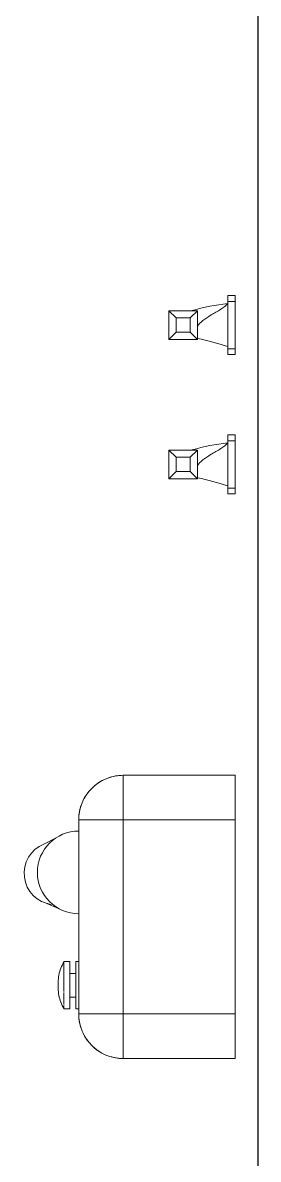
# Model space of a CAD drawing. Header units: metres. Extents: x 22.6 to 101.3, y 9.4 to 67.4.
# Drawn here: x 58.54 to 58.794, y 39.749 to 40.973 of the extents above; entities that cross this region are included whole.
import ezdxf

# ---------------------------------------------------------------- set-up
doc = ezdxf.new("R2010")
doc.units = ezdxf.units.M
doc.layers.add('00', color=252, linetype='Continuous')
doc.layers.add('A-BERG', color=1, linetype='Continuous', lineweight=9)
doc.layers.add('M-EQPT', color=1, linetype='Continuous', lineweight=9)

# ---------------------------------------------------------------- blocks, each defined once
blk = doc.blocks.new('ECG_Hand-Dryer - Toilet and bath accessories-2694355-GROUND FLOOR PLAN')
at = {"layer": 'M-EQPT'}
for p, q in [((0.0981, 0.2691), (0.0913, 0.2823)), ((0.0273, 0.2792), (0.022, 0.2665)), ((-0.0861, 0.2607), (-0.0861, 0.2543)), ((-0.0861, 0.2607), (-0.0824, 0.2607)), ((-0.0814, 0.2607), (-0.0686, 0.2607)), ((-0.0673, 0.2607), (-0.0541, 0.2607)), ((-0.0541, 0.2607), (-0.0529, 0.2607)), ((-0.0523, 0.2607), (-0.04, 0.2607)), ((-0.0398, 0.2607), (-0.0353, 0.2607)), ((-0.0353, 0.2543), (-0.0353, 0.2607)), ((-0.0916, 0.2448), (-0.0916, 0.1968)), ((-0.0916, 0.1968), (-0.0916, 0.2448)), ((-0.0916, 0.2448), (0.1173, 0.2448)), ((0.1173, 0.2448), (-0.0916, 0.2448)), ((-0.0353, 0.2543), (-0.0861, 0.2543)), ((-0.0861, 0.248), (-0.0861, 0.2448)), ((-0.0861, 0.248), (-0.0353, 0.248)), ((-0.0853, 0.248), (-0.0861, 0.248)), ((-0.0734, 0.2543), (-0.0734, 0.248)), ((-0.048, 0.248), (-0.048, 0.2543)), ((-0.0353, 0.248), (-0.0362, 0.248)), ((-0.0353, 0.2448), (-0.0353, 0.248)), ((0.1173, 0.1968), (0.1173, 0.2448)), ((0.1173, 0.2448), (0.1173, 0.1968)), ((-0.1304, 0.1968), (-0.1395, 0.1968)), ((-0.1395, 0.1968), (-0.1395, 0.0762)), ((-0.1395, 0.1968), (-0.1188, 0.1968)), ((-0.1395, 0.0762), (-0.1395, 0.1968)), ((-0.1188, 0.1968), (-0.1304, 0.1968)), ((-0.1056, 0.1968), (-0.1188, 0.1968)), ((-0.1188, 0.1968), (-0.1056, 0.1968)), ((-0.0916, 0.1968), (-0.1056, 0.1968)), ((-0.1056, 0.1968), (-0.0916, 0.1968)), ((-0.0916, 0.1968), (0.1173, 0.1968)), ((-0.0916, 0.1968), (0.1173, 0.1968)), ((-0.0916, 0.0762), (-0.0916, 0.1968)), ((0.1314, 0.1968), (0.1173, 0.1968)), ((0.1173, 0.1968), (0.1314, 0.1968)), ((0.1173, 0.1968), (0.1173, 0.0762)), ((0.1446, 0.1968), (0.1314, 0.1968)), ((0.1314, 0.1968), (0.1446, 0.1968)), ((0.1562, 0.1968), (0.1446, 0.1968)), ((0.1446, 0.1968), (0.1653, 0.1968)), ((0.1653, 0.1968), (0.1562, 0.1968)), ((0.1653, 0.0762), (0.1653, 0.1968)), ((0.1653, 0.0762), (0.1653, 0.1968)), ((-0.0916, 0.0762), (-0.1395, 0.0762)), ((0.1173, 0.0762), (-0.0916, 0.0762)), ((0.1653, 0.0762), (0.1173, 0.0762))]:
    blk.add_line(p, q, dxfattribs=at)
at = {"layer": 'M-EQPT', "flags": 128}
for points in [[(-0.0861, 0.2607), (-0.0844, 0.2616), (-0.0827, 0.2625), (-0.0809, 0.2633), (-0.0791, 0.264), (-0.0773, 0.2646), (-0.0754, 0.2652), (-0.0736, 0.2657), (-0.0717, 0.2661), (-0.0698, 0.2664), (-0.0678, 0.2667), (-0.0659, 0.2669), (-0.064, 0.267), (-0.0621, 0.267)], [(-0.0621, 0.267), (-0.0621, 0.267), (-0.0621, 0.267), (-0.0621, 0.267), (-0.0621, 0.267), (-0.0621, 0.267), (-0.0621, 0.267), (-0.062, 0.267), (-0.062, 0.267), (-0.062, 0.267), (-0.062, 0.267), (-0.062, 0.267), (-0.0619, 0.267), (-0.0619, 0.267), (-0.0619, 0.267), (-0.0618, 0.267), (-0.0618, 0.267), (-0.0618, 0.267), (-0.0617, 0.267), (-0.0617, 0.267), (-0.0616, 0.267), (-0.0616, 0.267), (-0.0616, 0.267), (-0.0615, 0.267), (-0.0615, 0.267), (-0.0614, 0.267), (-0.0614, 0.267), (-0.0613, 0.267), (-0.0613, 0.267), (-0.0612, 0.267), (-0.0612, 0.267), (-0.0611, 0.267), (-0.0611, 0.267), (-0.061, 0.267), (-0.061, 0.267), (-0.0609, 0.267), (-0.0608, 0.267), (-0.0608, 0.267), (-0.0607, 0.267), (-0.0607, 0.267), (-0.0606, 0.267), (-0.0606, 0.267), (-0.0605, 0.267), (-0.0605, 0.267), (-0.0604, 0.267), (-0.0603, 0.267), (-0.0603, 0.267), (-0.0602, 0.267), (-0.0602, 0.267), (-0.0601, 0.267), (-0.0601, 0.267), (-0.06, 0.267), (-0.06, 0.267), (-0.0599, 0.267), (-0.0599, 0.267), (-0.0599, 0.267), (-0.0598, 0.267), (-0.0598, 0.267), (-0.0597, 0.267), (-0.0597, 0.267), (-0.0597, 0.267), (-0.0596, 0.267), (-0.0596, 0.267), (-0.0596, 0.267), (-0.0595, 0.267), (-0.0595, 0.267), (-0.0595, 0.267), (-0.0594, 0.267), (-0.0594, 0.267), (-0.0594, 0.267), (-0.0594, 0.267), (-0.0594, 0.267), (-0.0594, 0.267), (-0.0593, 0.267), (-0.0593, 0.267), (-0.0593, 0.267), (-0.0593, 0.267)], [(-0.0593, 0.267), (-0.0593, 0.267), (-0.0593, 0.267), (-0.0593, 0.267), (-0.0594, 0.267), (-0.0594, 0.267), (-0.0594, 0.267), (-0.0594, 0.267), (-0.0594, 0.267), (-0.0594, 0.267), (-0.0595, 0.267), (-0.0595, 0.267), (-0.0595, 0.267), (-0.0595, 0.267), (-0.0596, 0.267), (-0.0596, 0.267), (-0.0596, 0.267), (-0.0597, 0.267), (-0.0597, 0.267), (-0.0597, 0.267), (-0.0598, 0.267), (-0.0598, 0.267), (-0.0599, 0.267), (-0.0599, 0.267), (-0.06, 0.267), (-0.06, 0.267), (-0.0601, 0.267), (-0.0601, 0.267), (-0.0602, 0.267), (-0.0602, 0.267), (-0.0603, 0.267), (-0.0603, 0.267), (-0.0604, 0.267), (-0.0604, 0.267), (-0.0605, 0.267), (-0.0605, 0.267), (-0.0606, 0.267), (-0.0606, 0.267), (-0.0607, 0.267), (-0.0608, 0.267), (-0.0608, 0.267), (-0.0609, 0.267), (-0.0609, 0.267), (-0.061, 0.267), (-0.061, 0.267), (-0.0611, 0.267), (-0.0611, 0.267), (-0.0612, 0.267), (-0.0612, 0.267), (-0.0613, 0.267), (-0.0613, 0.267), (-0.0614, 0.267), (-0.0614, 0.267), (-0.0615, 0.267), (-0.0615, 0.267), (-0.0616, 0.267), (-0.0616, 0.267), (-0.0617, 0.267), (-0.0617, 0.267), (-0.0617, 0.267), (-0.0618, 0.267), (-0.0618, 0.267), (-0.0618, 0.267), (-0.0619, 0.267), (-0.0619, 0.267), (-0.0619, 0.267), (-0.062, 0.267), (-0.062, 0.267), (-0.062, 0.267), (-0.062, 0.267), (-0.062, 0.267), (-0.0621, 0.267), (-0.0621, 0.267), (-0.0621, 0.267), (-0.0621, 0.267), (-0.0621, 0.267), (-0.0621, 0.267)], [(-0.0593, 0.267), (-0.0574, 0.267), (-0.0555, 0.2669), (-0.0535, 0.2667), (-0.0516, 0.2664), (-0.0497, 0.2661), (-0.0478, 0.2657), (-0.0459, 0.2652), (-0.0441, 0.2646), (-0.0423, 0.2639), (-0.0405, 0.2632), (-0.0387, 0.2624), (-0.037, 0.2616), (-0.0353, 0.2607)]]:
    blk.add_lwpolyline(points, dxfattribs=at)
at = {"layer": 'M-EQPT'}
for centre, radius, start, end in [((0.0598, 0.2697), 0.0339, 21.9539, 172.0657), ((0.0608, 0.2448), 0.0445, 0, 180), ((0.0608, 0.2448), 0.0445, 360, 180), ((-0.0916, 0.1968), 0.048, 90, 180), ((-0.0916, 0.1968), 0.048, 90, 110.0287), ((0.1173, 0.1968), 0.048, 0, 90), ((0.1173, 0.1968), 0.048, 69.9713, 90), ((-0.0916, 0.1968), 0.048, 114.9713, 155.0287), ((0.1173, 0.1968), 0.048, 24.9713, 65.0287), ((-0.0916, 0.1968), 0.048, 159.9713, 180), ((0.1173, 0.1968), 0.048, 360, 20.0287)]:
    blk.add_arc(centre, radius, start, end, dxfattribs=at)
blk = doc.blocks.new('Bath_Accessory- CLOTH_HOOK - Brilliance Polished Nickel-2666588-GROUND FLOOR PLAN')
at = {"layer": 'A-BERG'}
for p, q in [((58.7689, 40.5291), (58.761, 40.5291)), ((58.761, 40.5291), (58.761, 40.5205)), ((58.7689, 40.4656), (58.7689, 40.5291)), ((58.7689, 40.5227), (58.761, 40.5227)), ((58.761, 40.4742), (58.761, 40.5205)), ((58.6975, 40.5128), (58.7053, 40.505)), ((58.7225, 40.5128), (58.6975, 40.5128)), ((58.6975, 40.5128), (58.6975, 40.4818)), ((58.7206, 40.505), (58.7053, 40.505)), ((58.7053, 40.505), (58.7053, 40.4897)), ((58.7206, 40.505), (58.7284, 40.5128)), ((58.7206, 40.4897), (58.7206, 40.505)), ((58.7284, 40.5128), (58.7225, 40.5128)), ((58.7284, 40.4829), (58.7284, 40.5128)), ((58.6975, 40.4818), (58.7053, 40.4897)), ((58.6975, 40.4818), (58.7284, 40.4818)), ((58.7053, 40.4897), (58.7206, 40.4897)), ((58.7284, 40.4818), (58.7206, 40.4897)), ((58.7284, 40.4818), (58.7284, 40.4829)), ((58.761, 40.4742), (58.761, 40.4656)), ((58.7689, 40.4719), (58.761, 40.4719)), ((58.761, 40.4656), (58.7689, 40.4656))]:
    blk.add_line(p, q, dxfattribs=at)
for centre, radius, start, end in [((58.7833, 40.3085), 0.2132, 96.0045, 106.5632), ((58.662, 40.1697), 0.3202, 71.9839, 78.0161)]:
    blk.add_arc(centre, radius, start, end, dxfattribs=at)
blk.add_open_spline([(58.761, 40.5205), (58.7601, 40.5195), (58.7579, 40.5174), (58.7535, 40.5143), (58.7483, 40.5113), (58.7414, 40.5072), (58.7335, 40.5021), (58.7295, 40.498), (58.7284, 40.496)], degree=3, knots=[0, 0, 0, 0, 0.125, 0.25, 0.375, 0.5, 0.75, 1, 1, 1, 1], dxfattribs=at)

msp = doc.modelspace()

# ---------------------------------------------------------------- linework, layer by layer
at = {"layer": '00', "color": 252}
msp.add_line((58.7939, 38.5473), (58.7939, 41.5473), dxfattribs=at)

# ---------------------------------------------------------------- block references
for p in [(0, 0.15), (0, 0)]:
    msp.add_blockref('Bath_Accessory- CLOTH_HOOK - Brilliance Polished Nickel-2666588-GROUND FLOOR PLAN', p, dxfattribs=at)
at = {"layer": '00', "color": 252, "rotation": 89.99999999999984}
msp.add_blockref('ECG_Hand-Dryer - Toilet and bath accessories-2694355-GROUND FLOOR PLAN', (58.8451, 39.9973), dxfattribs=at)

doc.saveas('drawing.dxf')
